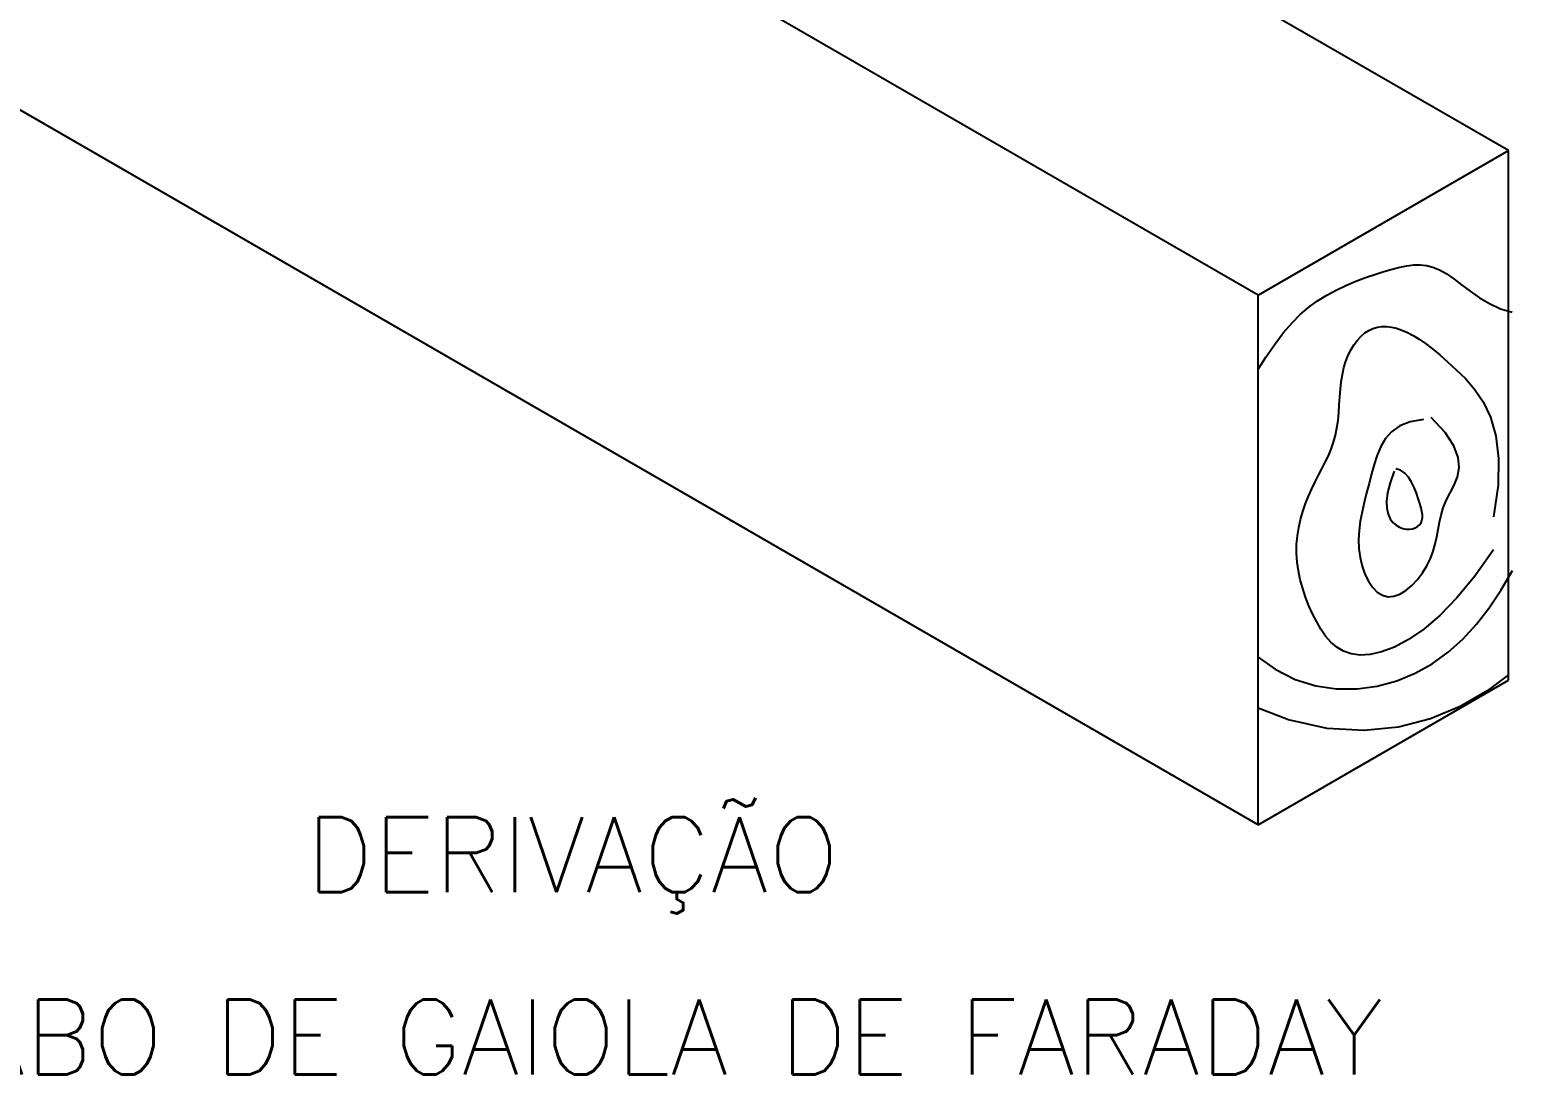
# Model space of a CAD drawing. Header units: millimetres. Extents: x -6290.1 to -6274.2, y -4694 to -4679.4.
# Drawn here: x -6284.18 to -6277.25, y -4693.96 to -4689.07 of the extents above; entities that cross this region are included whole.
import ezdxf
from ezdxf.enums import TextEntityAlignment as Align

# ---------------------------------------------------------------- set-up
doc = ezdxf.new("R2010")
doc.units = ezdxf.units.MM
doc.header["$LTSCALE"] = 10
doc.layers.add('Termotécnica', color=7, linetype='Continuous')
doc.styles.add('r140', font='romans.shx')

msp = doc.modelspace()

# ---------------------------------------------------------------- linework, layer by layer
at = {"layer": 'Termotécnica', "color": 2}
for p, q in [((-6277.267, -4689.64), (-6279.6887, -4688.2418)), ((-6278.4361, -4692.79), (-6285.9539, -4688.4496)), ((-6278.4361, -4690.315), (-6280.8578, -4688.9168)), ((-6278.4361, -4690.315), (-6277.267, -4689.64)), ((-6277.267, -4692.115), (-6277.267, -4689.64)), ((-6278.4361, -4692.79), (-6278.4361, -4690.315)), ((-6278.4361, -4692.79), (-6277.267, -4692.115))]:
    msp.add_line(p, q, dxfattribs=at)
at = {"layer": 'Termotécnica', "color": 1}
for points in [[(-6278.4361, -4690.6615), (-6278.4002, -4690.6046), (-6278.3579, -4690.543), (-6278.3176, -4690.4901), (-6278.2785, -4690.4448), (-6278.2397, -4690.4059), (-6278.2003, -4690.3721), (-6278.1594, -4690.3423), (-6278.1165, -4690.3155), (-6278.0719, -4690.2913), (-6278.0265, -4690.2697), (-6277.9808, -4690.2504), (-6277.9356, -4690.2333), (-6277.8918, -4690.2184), (-6277.8499, -4690.2054), (-6277.8107, -4690.1943), (-6277.7746, -4690.185), (-6277.7413, -4690.178), (-6277.71, -4690.1738), (-6277.6799, -4690.1729), (-6277.6503, -4690.1761), (-6277.6206, -4690.1837), (-6277.5899, -4690.1964), (-6277.5576, -4690.2148), (-6277.5231, -4690.2389), (-6277.4859, -4690.2671), (-6277.4457, -4690.2972), (-6277.4023, -4690.3272), (-6277.3554, -4690.355), (-6277.3047, -4690.3785), (-6277.2499, -4690.3954)], [(-6277.3365, -4691.5061), (-6277.4238, -4691.6283), (-6277.5077, -4691.7296), (-6277.5877, -4691.8117), (-6277.6633, -4691.8763), (-6277.7342, -4691.9251), (-6277.7997, -4691.9599), (-6277.8596, -4691.9824), (-6277.9132, -4691.9943), (-6277.9605, -4691.9971), (-6278.0018, -4691.9919), (-6278.0378, -4691.9795), (-6278.0693, -4691.9609), (-6278.0969, -4691.937), (-6278.1213, -4691.9085), (-6278.1432, -4691.8765), (-6278.1632, -4691.8417), (-6278.182, -4691.8049), (-6278.1993, -4691.7666), (-6278.215, -4691.7271), (-6278.2286, -4691.6866), (-6278.2399, -4691.6455), (-6278.2487, -4691.604), (-6278.2547, -4691.5625), (-6278.2575, -4691.5213), (-6278.257, -4691.4806), (-6278.2534, -4691.4406), (-6278.247, -4691.4014), (-6278.2383, -4691.363), (-6278.2275, -4691.3257), (-6278.2149, -4691.2894), (-6278.201, -4691.2544), (-6278.186, -4691.2207), (-6278.1704, -4691.1883), (-6278.1544, -4691.157), (-6278.1385, -4691.1263), (-6278.1232, -4691.096), (-6278.1087, -4691.0656), (-6278.0956, -4691.0347), (-6278.0843, -4691.003), (-6278.0751, -4690.9702), (-6278.0683, -4690.9358), (-6278.0635, -4690.9004), (-6278.0601, -4690.8642), (-6278.0574, -4690.8276), (-6278.055, -4690.7911), (-6278.0522, -4690.7551), (-6278.0485, -4690.72), (-6278.0432, -4690.6862), (-6278.0359, -4690.6541), (-6278.0266, -4690.6238), (-6278.0155, -4690.5956), (-6278.0027, -4690.5697), (-6277.9885, -4690.5462), (-6277.9729, -4690.5252), (-6277.9561, -4690.5071), (-6277.9383, -4690.4919), (-6277.9197, -4690.4798), (-6277.9001, -4690.4707), (-6277.8798, -4690.4647), (-6277.8585, -4690.4617), (-6277.8365, -4690.4616), (-6277.8135, -4690.4643), (-6277.7897, -4690.4699), (-6277.7651, -4690.4782), (-6277.7395, -4690.4893), (-6277.7128, -4690.5033), (-6277.6846, -4690.5206), (-6277.6547, -4690.5412), (-6277.6227, -4690.5656), (-6277.5883, -4690.5939), (-6277.5513, -4690.6265), (-6277.5113, -4690.6635), (-6277.4685, -4690.7055), (-6277.4256, -4690.7549), (-6277.3856, -4690.8142), (-6277.3515, -4690.8861), (-6277.3265, -4690.9731), (-6277.3136, -4691.0779), (-6277.3159, -4691.2031), (-6277.3365, -4691.3512)], [(-6277.6648, -4690.8958), (-6277.7262, -4690.9071), (-6277.775, -4690.9266), (-6277.813, -4690.9532), (-6277.842, -4690.9857), (-6277.864, -4691.0229), (-6277.8808, -4691.0636), (-6277.8943, -4691.1066), (-6277.9064, -4691.1508), (-6277.9185, -4691.1952), (-6277.9304, -4691.2396), (-6277.9416, -4691.2837), (-6277.9514, -4691.3277), (-6277.9593, -4691.3714), (-6277.9648, -4691.4147), (-6277.9671, -4691.4576), (-6277.9657, -4691.5), (-6277.9602, -4691.5417), (-6277.9507, -4691.5817), (-6277.9377, -4691.6189), (-6277.9214, -4691.6523), (-6277.9022, -4691.6806), (-6277.8804, -4691.7029), (-6277.8564, -4691.718), (-6277.8304, -4691.7248), (-6277.803, -4691.7225), (-6277.7747, -4691.7121), (-6277.7465, -4691.6948), (-6277.7189, -4691.6716), (-6277.6929, -4691.6439), (-6277.6691, -4691.6129), (-6277.6483, -4691.5797), (-6277.6313, -4691.5456), (-6277.6186, -4691.5116), (-6277.6092, -4691.4777), (-6277.6021, -4691.444), (-6277.5959, -4691.4104), (-6277.5896, -4691.3767), (-6277.5819, -4691.3429), (-6277.5716, -4691.3089), (-6277.5576, -4691.2746), (-6277.5396, -4691.2398), (-6277.5209, -4691.2034), (-6277.5057, -4691.1643), (-6277.4981, -4691.1213), (-6277.5023, -4691.0732), (-6277.5227, -4691.0189), (-6277.5633, -4690.9571), (-6277.6283, -4690.8866)], [(-6277.8008, -4691.138), (-6277.8204, -4691.1921), (-6277.8321, -4691.2386), (-6277.8368, -4691.2782), (-6277.8356, -4691.3113), (-6277.8296, -4691.3386), (-6277.8197, -4691.3606), (-6277.807, -4691.3778), (-6277.7924, -4691.3908), (-6277.777, -4691.4001), (-6277.7612, -4691.4061), (-6277.7455, -4691.4091), (-6277.7302, -4691.4093), (-6277.7158, -4691.407), (-6277.7028, -4691.4026), (-6277.6914, -4691.3963), (-6277.6822, -4691.3885), (-6277.6755, -4691.3793), (-6277.6712, -4691.3686), (-6277.6692, -4691.3564), (-6277.6693, -4691.3424), (-6277.6714, -4691.3264), (-6277.6754, -4691.3084), (-6277.6811, -4691.2882), (-6277.6883, -4691.2655), (-6277.697, -4691.2406), (-6277.7074, -4691.2147), (-6277.7198, -4691.1894), (-6277.7343, -4691.1664), (-6277.7512, -4691.1473), (-6277.7708, -4691.1336), (-6277.7933, -4691.1269)], [(-6278.4361, -4692.0073), (-6278.3579, -4692.0636), (-6278.2636, -4692.1108), (-6278.1672, -4692.141), (-6278.0703, -4692.1555), (-6277.974, -4692.1555), (-6277.8799, -4692.1425), (-6277.7893, -4692.1176), (-6277.7035, -4692.0823), (-6277.6236, -4692.0377), (-6277.5495, -4691.9843), (-6277.4806, -4691.9226), (-6277.4166, -4691.8531), (-6277.3569, -4691.7763), (-6277.3012, -4691.6925), (-6277.249, -4691.6023)], [(-6277.267, -4692.0895), (-6277.3672, -4692.1644), (-6277.4929, -4692.2373), (-6277.6311, -4692.2951), (-6277.781, -4692.334), (-6277.9421, -4692.3502), (-6278.1136, -4692.3401), (-6278.2949, -4692.2999), (-6278.4361, -4692.245)]]:
    msp.add_lwpolyline(points, dxfattribs=at)

# ---------------------------------------------------------------- texts
at = {"layer": 'Termotécnica', "color": 5, "style": 'r140'}
for s, p in [(' DERIVAÇÃO', (-6281.7604, -4693.2103)), ('DO CABO DE GAIOLA DE FARADAY', (-6281.7604, -4694.0616))]:
    msp.add_text(s, height=0.35, dxfattribs=at).set_placement(p, align=Align.BOTTOM_CENTER)

doc.saveas('drawing.dxf')
